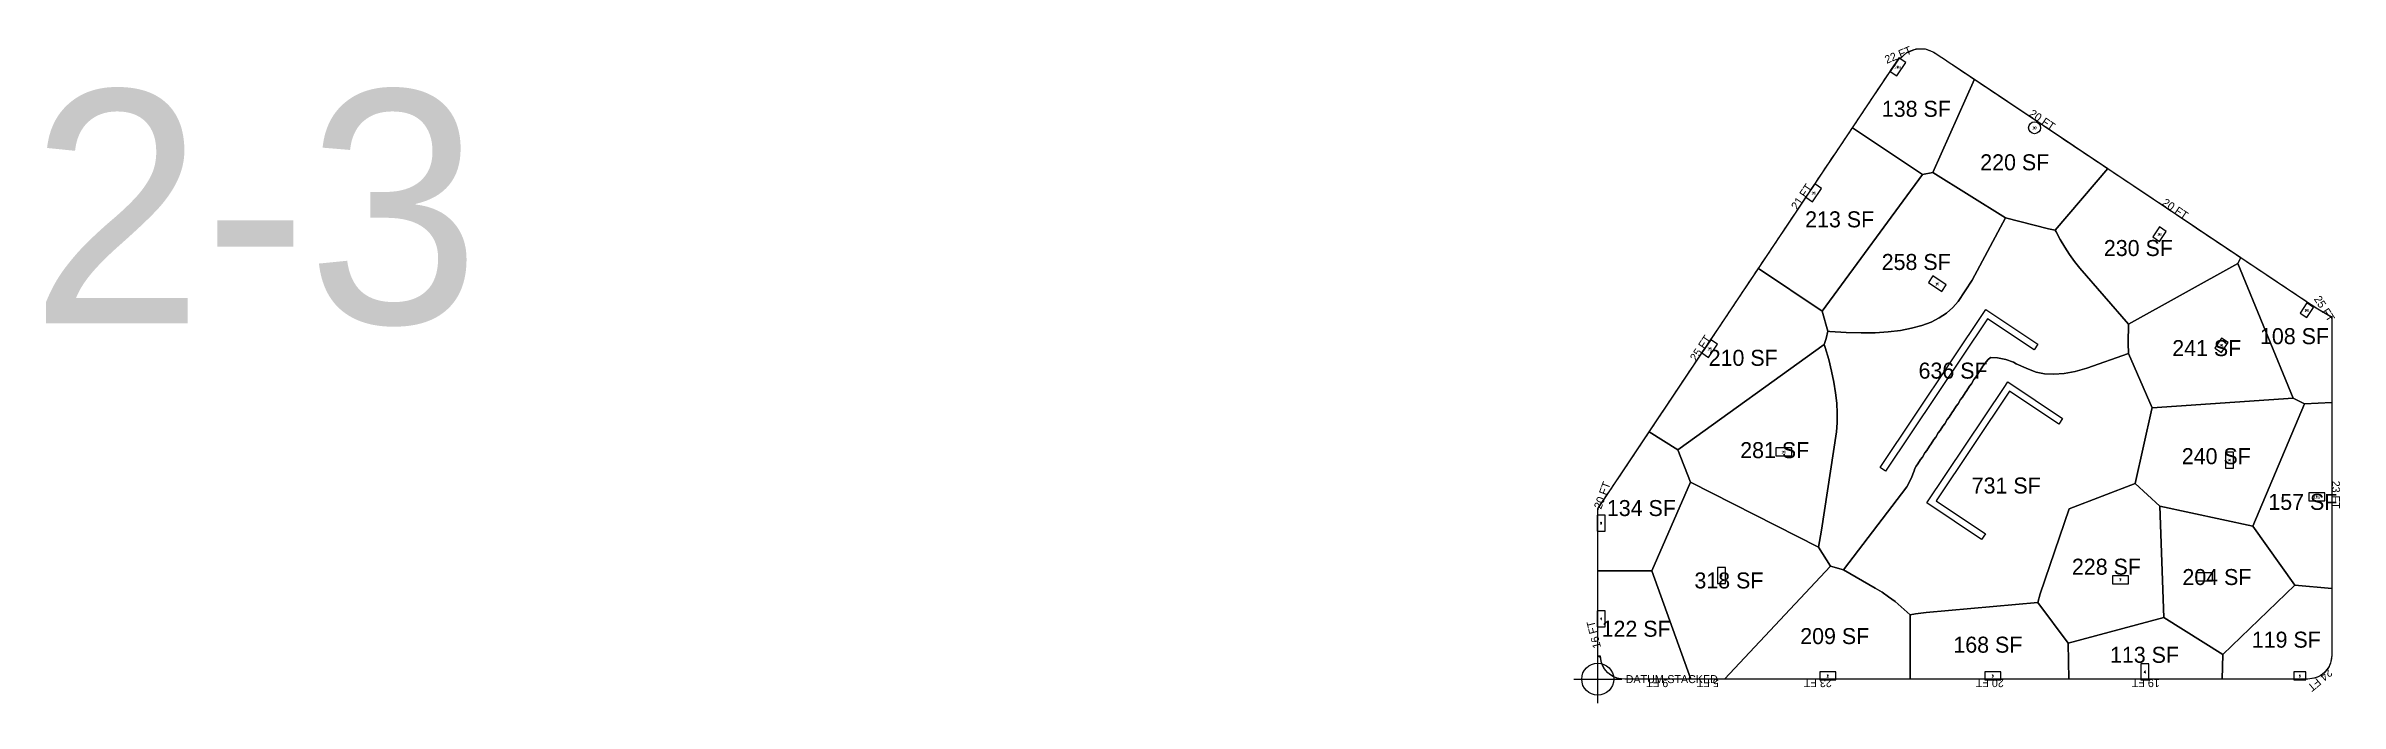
# Model space of a CAD drawing. Header units: metres. Extents: x 12833 to 16306, y 7445 to 23389.
# Drawn here: x 12846 to 16287, y 10451 to 11436 of the extents above; entities that cross this region are included whole.
import ezdxf
from ezdxf.enums import TextEntityAlignment as Align

# ---------------------------------------------------------------- set-up
doc = ezdxf.new("R2010")
doc.units = ezdxf.units.M
for name, color, linetype in [('BOUNDARY', 5, 'Continuous'), ('COLS', 92, 'Continuous'), ('FLOOR NUMBER', 1, 'Continuous'), ('FLOOR_2_AREA_LABELS', 3, 'Continuous'), ('FLOOR_2_BOUNDARY', 5, 'Continuous'), ('FLOOR_2_COLUMNS', 7, 'Continuous'), ('FLOOR_2_DATUM', 4, 'Continuous'), ('FLOOR_2_FASCADE_COLUMNS', 30, 'Continuous'), ('FLOOR_2_LARGE_TRIBUTARY', 6, 'Continuous'), ('FLOOR_2_TRIBUTARY_COL_0', 2, 'Continuous'), ('FLOOR_2_TRIBUTARY_COL_1', 2, 'Continuous'), ('FLOOR_2_TRIBUTARY_COL_10', 2, 'Continuous'), ('FLOOR_2_TRIBUTARY_COL_11', 2, 'Continuous'), ('FLOOR_2_TRIBUTARY_COL_12', 2, 'Continuous'), ('FLOOR_2_TRIBUTARY_COL_13', 2, 'Continuous'), ('FLOOR_2_TRIBUTARY_COL_14', 2, 'Continuous'), ('FLOOR_2_TRIBUTARY_COL_15', 2, 'Continuous'), ('FLOOR_2_TRIBUTARY_COL_16', 2, 'Continuous'), ('FLOOR_2_TRIBUTARY_COL_17', 2, 'Continuous'), ('FLOOR_2_TRIBUTARY_COL_18', 2, 'Continuous'), ('FLOOR_2_TRIBUTARY_COL_19', 2, 'Continuous'), ('FLOOR_2_TRIBUTARY_COL_2', 2, 'Continuous'), ('FLOOR_2_TRIBUTARY_COL_3', 2, 'Continuous'), ('FLOOR_2_TRIBUTARY_COL_4', 2, 'Continuous'), ('FLOOR_2_TRIBUTARY_COL_5', 2, 'Continuous'), ('FLOOR_2_TRIBUTARY_COL_6', 2, 'Continuous'), ('FLOOR_2_TRIBUTARY_COL_7', 2, 'Continuous'), ('FLOOR_2_TRIBUTARY_COL_8', 2, 'Continuous'), ('FLOOR_2_TRIBUTARY_COL_9', 2, 'Continuous'), ('FLOOR_2_WALL_TRIBUTARY_8', 1, 'Continuous'), ('FLOOR_2_WALL_TRIBUTARY_9', 1, 'Continuous'), ('WALL', 4, 'Continuous')]:
    doc.layers.add(name, color=color, linetype=linetype)
doc.layers.add('COLUMN NUMBER', color=6, linetype='Continuous', lineweight=9)

msp = doc.modelspace()

# ---------------------------------------------------------------- linework, layer by layer
at = {"layer": 'BOUNDARY'}
msp.add_lwpolyline([(15214.2, 10487.3), (15204.3, 10488.2), (15196.2, 10491.2), (15188.6, 10496.5), (15183, 10503.1), (15179.1, 10511.6), (15177.5, 10521.8), (15177.5, 10521.8), (15173.4, 10521.8), (15173.4, 10742.4), (15626.1, 11419.2), (15627.8, 11418), (15636.5, 11426.3), (15651, 11432.3), (15664.4, 11432.3), (15677.7, 11427.1), (15705.9, 11408.2), (16248.3, 11045.4), (16274.7, 11030.1), (16274.7, 10524.6), (16274.7, 10523.3), (16272.6, 10511), (16269.9, 10505.3), (16264.2, 10497.9), (16259.4, 10493.9), (16254, 10490.7), (16248.1, 10488.6), (16238.7, 10487.3)], close=True, dxfattribs=at)
at = {"layer": 'COLS'}
for points in [[(15635.4, 11411.5), (15625.4, 11418.1), (15612, 11398.2), (15622, 11391.5)], [(15509.1, 11222.8), (15499.2, 11229.5), (15485.8, 11209.5), (15495.8, 11202.8)], [(16016.2, 11143.5), (16026.2, 11158.5), (16016.2, 11165.2), (16006.2, 11150.2)], [(15689.4, 11068.2), (15696.1, 11078.2), (15676.1, 11091.6), (15669.4, 11081.6)], [(16237.1, 11051.1), (16227.1, 11036.1), (16237, 11029.5), (16247, 11044.4)], [(15353.1, 10989.4), (15343.1, 10996.1), (15329.7, 10976.2), (15339.7, 10969.5)], [(16109, 10976.9), (16119, 10991.8), (16109.1, 10998.5), (16099, 10983.5)], [(15464.6, 10821.9), (15464.6, 10833.9), (15440.6, 10833.9), (15440.6, 10821.9)], [(16114.8, 10803.6), (16126.8, 10803.6), (16126.8, 10827.6), (16114.8, 10827.6)], [(16239.8, 10766.3), (16239.8, 10754.3), (16263.8, 10754.3), (16263.8, 10766.3)], [(15184.7, 10733.2), (15172.7, 10733.2), (15172.7, 10709.2), (15184.7, 10709.2)], [(15352.9, 10630.6), (15364.9, 10630.6), (15364.9, 10654.6), (15352.9, 10654.6)], [(15945.3, 10642.3), (15945.3, 10630.3), (15969.3, 10630.3), (15969.3, 10642.3)], [(16071.3, 10646.6), (16071.3, 10634.6), (16095.3, 10634.6), (16095.3, 10646.6)], [(15184.8, 10589.8), (15172.8, 10589.8), (15172.8, 10565.8), (15184.8, 10565.8)], [(15530.6, 10486.3), (15530.6, 10498.3), (15506.6, 10498.3), (15506.6, 10486.3)], [(15753.9, 10498.3), (15753.9, 10486.3), (15777.9, 10486.3), (15777.9, 10498.3)], [(16000.2, 10510.3), (15988.2, 10510.3), (15988.2, 10486.3), (16000.2, 10486.3)], [(16217.7, 10486.3), (16235.7, 10486.3), (16235.7, 10498.3), (16217.7, 10498.3)]]:
    msp.add_lwpolyline(points, close=True, dxfattribs=at)
msp.add_circle((15828.7, 11313.9), 9, dxfattribs=at)
at = {"layer": 'FLOOR_2_BOUNDARY'}
msp.add_lwpolyline([(15214.2, 10487.3), (15204.3, 10488.2), (15196.2, 10491.2), (15188.6, 10496.5), (15183, 10503.1), (15179.1, 10511.6), (15177.5, 10521.8), (15173.4, 10521.8), (15173.4, 10742.4), (15626.1, 11419.2), (15627.8, 11418), (15636.5, 11426.3), (15651, 11432.3), (15664.4, 11432.3), (15677.7, 11427.1), (15705.9, 11408.2), (16248.3, 11045.4), (16274.7, 11030.1), (16274.7, 10524.6), (16274.7, 10523.3), (16272.6, 10511), (16269.9, 10505.3), (16264.2, 10497.9), (16259.4, 10493.9), (16254, 10490.7), (16248.1, 10488.6), (16238.7, 10487.3), (15214.2, 10487.3)], close=True, dxfattribs=at)
at = {"layer": 'FLOOR_2_COLUMNS'}
for p in [(15623.7, 11404.8), (15828.7, 11313.9), (15497.5, 11216.2), (16016.2, 11154.3), (15682.8, 11079.9), (16237.1, 11040.3), (15341.4, 10982.8), (16109, 10987.7), (15452.6, 10827.9), (16120.8, 10815.6), (16251.8, 10760.3), (15178.7, 10721.2), (15358.9, 10642.6), (15957.3, 10636.3), (16083.3, 10640.6), (15178.8, 10577.8), (15994.2, 10498.3), (15518.6, 10492.3), (15765.9, 10492.3), (16226.7, 10492.3)]:
    msp.add_point(p, dxfattribs=at)
at = {"layer": 'FLOOR_2_DATUM'}
for p, q in [((15173.4, 10451.3), (15173.4, 10523.3)), ((15137.4, 10487.3), (15209.4, 10487.3))]:
    msp.add_line(p, q, dxfattribs=at)
msp.add_circle((15173.4, 10487.3), 24, dxfattribs=at)
at = {"layer": 'FLOOR_2_FASCADE_COLUMNS'}
for points in [[(15554.3, 11311.9), (15557.6, 11316.8), (15561, 11321.8), (15564.3, 11326.8), (15567.6, 11331.8), (15571, 11336.8), (15574.3, 11341.8), (15577.6, 11346.8), (15581, 11351.8), (15584.3, 11356.7), (15587.6, 11361.7), (15591, 11366.7), (15594.3, 11371.7), (15597.6, 11376.7), (15601, 11381.7), (15604.3, 11386.7), (15607.7, 11391.6), (15611, 11396.6), (15614.3, 11401.6), (15617.7, 11406.6), (15621, 11411.6), (15624.3, 11416.6), (15628.4, 11418.6), (15632.7, 11422.7), (15637.2, 11426.6), (15642.8, 11428.9), (15648.3, 11431.2), (15654.1, 11432.3), (15660.1, 11432.3), (15666, 11431.6), (15671.6, 11429.4), (15677.2, 11427.3), (15682.2, 11424), (15687.2, 11420.7), (15692.2, 11417.4), (15697.2, 11414), (15702.2, 11410.7), (15707.2, 11407.4), (15712.1, 11404), (15717.1, 11400.7), (15722.1, 11397.3), (15727.1, 11394), (15732.1, 11390.7), (15737.1, 11387.3)], [(15737.1, 11387.3), (15742.1, 11384), (15747.1, 11380.7), (15752, 11377.3), (15757, 11374), (15762, 11370.7), (15767, 11367.3), (15772, 11364), (15777, 11360.7), (15782, 11357.3), (15787, 11354), (15791.9, 11350.6), (15796.9, 11347.3), (15801.9, 11344), (15806.9, 11340.6), (15811.9, 11337.3), (15816.9, 11334), (15821.9, 11330.6), (15826.9, 11327.3), (15831.8, 11324), (15836.8, 11320.6), (15841.8, 11317.3), (15846.8, 11314), (15851.8, 11310.6), (15856.8, 11307.3), (15861.8, 11303.9), (15866.8, 11300.6), (15871.7, 11297.3), (15876.7, 11293.9), (15881.7, 11290.6), (15886.7, 11287.3), (15891.7, 11283.9), (15896.7, 11280.6), (15901.7, 11277.3), (15906.6, 11273.9), (15911.6, 11270.6), (15916.6, 11267.3), (15921.6, 11263.9), (15926.6, 11260.6), (15931.6, 11257.2), (15936.6, 11253.9)], [(15414.2, 11102.4), (15417.5, 11107.4), (15420.8, 11112.4), (15424.2, 11117.4), (15427.5, 11122.3), (15430.9, 11127.3), (15434.2, 11132.3), (15437.5, 11137.3), (15440.9, 11142.3), (15444.2, 11147.3), (15447.5, 11152.3), (15450.9, 11157.3), (15454.2, 11162.2), (15457.5, 11167.2), (15460.9, 11172.2), (15464.2, 11177.2), (15467.5, 11182.2), (15470.9, 11187.2), (15474.2, 11192.2), (15477.6, 11197.1), (15480.9, 11202.1), (15484.2, 11207.1), (15487.6, 11212.1), (15490.9, 11217.1), (15494.2, 11222.1), (15497.6, 11227.1), (15500.9, 11232.1), (15504.2, 11237), (15507.6, 11242), (15510.9, 11247), (15514.3, 11252), (15517.6, 11257), (15520.9, 11262), (15524.3, 11267), (15527.6, 11272), (15530.9, 11276.9), (15534.3, 11281.9), (15537.6, 11286.9), (15540.9, 11291.9), (15544.3, 11296.9), (15547.6, 11301.9), (15550.9, 11306.9), (15554.3, 11311.9)], [(15936.6, 11253.9), (15941.6, 11250.6), (15946.5, 11247.2), (15951.5, 11243.9), (15956.5, 11240.6), (15961.5, 11237.2), (15966.5, 11233.9), (15971.5, 11230.6), (15976.5, 11227.2), (15981.5, 11223.9), (15986.4, 11220.5), (15991.4, 11217.2), (15996.4, 11213.9), (16001.4, 11210.5), (16006.4, 11207.2), (16011.4, 11203.9), (16016.4, 11200.5), (16021.4, 11197.2), (16026.3, 11193.9), (16031.3, 11190.5), (16036.3, 11187.2), (16041.3, 11183.9), (16046.3, 11180.5), (16051.3, 11177.2), (16056.3, 11173.8), (16061.3, 11170.5), (16066.2, 11167.2), (16071.2, 11163.8), (16076.2, 11160.5), (16081.2, 11157.2), (16086.2, 11153.8), (16091.2, 11150.5), (16096.2, 11147.2), (16101.2, 11143.8), (16106.1, 11140.5), (16111.1, 11137.2), (16116.1, 11133.8), (16121.1, 11130.5), (16126.1, 11127.1), (16131.1, 11123.8), (16136.1, 11120.5)], [(16136.1, 11120.5), (16141, 11117.1), (16146, 11113.8), (16151, 11110.5), (16156, 11107.1), (16161, 11103.8), (16166, 11100.5), (16171, 11097.1), (16176, 11093.8), (16180.9, 11090.5), (16185.9, 11087.1), (16190.9, 11083.8), (16195.9, 11080.4), (16200.9, 11077.1), (16205.9, 11073.8), (16210.9, 11070.4), (16215.9, 11067.1), (16220.8, 11063.8), (16225.8, 11060.4), (16230.8, 11057.1), (16235.8, 11053.8), (16240.8, 11050.4), (16245.8, 11047.1), (16250.9, 11043.9), (16256.1, 11040.9), (16261.3, 11037.9), (16266.5, 11034.9), (16271.7, 11031.9), (16274.7, 11027.7), (16274.7, 11021.7), (16274.7, 11015.7), (16274.7, 11009.7), (16274.7, 11003.7), (16274.7, 10997.7), (16274.7, 10991.7), (16274.7, 10985.7), (16274.7, 10979.7), (16274.7, 10973.7), (16274.7, 10967.7), (16274.7, 10961.7), (16274.7, 10955.7), (16274.7, 10949.7), (16274.7, 10943.7), (16274.7, 10937.7), (16274.7, 10931.7), (16274.7, 10925.7), (16274.7, 10919.7), (16274.7, 10913.7), (16274.7, 10907.7), (16274.7, 10901.7)], [(15250.7, 10858), (15254.1, 10863), (15257.4, 10868), (15260.7, 10873), (15264.1, 10878), (15267.4, 10883), (15270.7, 10887.9), (15274.1, 10892.9), (15277.4, 10897.9), (15280.7, 10902.9), (15284.1, 10907.9), (15287.4, 10912.9), (15290.7, 10917.9), (15294.1, 10922.9), (15297.4, 10927.8), (15300.8, 10932.8), (15304.1, 10937.8), (15307.4, 10942.8), (15310.8, 10947.8), (15314.1, 10952.8), (15317.4, 10957.8), (15320.8, 10962.8), (15324.1, 10967.7), (15327.4, 10972.7), (15330.8, 10977.7), (15334.1, 10982.7), (15337.5, 10987.7), (15340.8, 10992.7), (15344.1, 10997.7), (15347.5, 11002.6), (15350.8, 11007.6), (15354.1, 11012.6), (15357.5, 11017.6), (15360.8, 11022.6), (15364.1, 11027.6), (15367.5, 11032.6), (15370.8, 11037.6), (15374.1, 11042.5), (15377.5, 11047.5), (15380.8, 11052.5), (15384.2, 11057.5), (15387.5, 11062.5), (15390.8, 11067.5), (15394.2, 11072.5), (15397.5, 11077.5), (15400.8, 11082.4), (15404.2, 11087.4), (15407.5, 11092.4), (15410.8, 11097.4), (15414.2, 11102.4)], [(16274.7, 10901.7), (16274.7, 10895.7), (16274.7, 10889.7), (16274.7, 10883.7), (16274.7, 10877.7), (16274.7, 10871.7), (16274.7, 10865.7), (16274.7, 10859.7), (16274.7, 10853.7), (16274.7, 10847.7), (16274.7, 10841.7), (16274.7, 10835.7), (16274.7, 10829.7), (16274.7, 10823.7), (16274.7, 10817.7), (16274.7, 10811.7), (16274.7, 10805.7), (16274.7, 10799.7), (16274.7, 10793.7), (16274.7, 10787.7), (16274.7, 10781.7), (16274.7, 10775.7), (16274.7, 10769.7), (16274.7, 10763.7), (16274.7, 10757.7), (16274.7, 10751.7), (16274.7, 10745.7), (16274.7, 10739.7), (16274.7, 10733.7), (16274.7, 10727.7), (16274.7, 10721.7), (16274.7, 10715.7), (16274.7, 10709.7), (16274.7, 10703.7), (16274.7, 10697.7), (16274.7, 10691.7), (16274.7, 10685.7), (16274.7, 10679.7), (16274.7, 10673.7), (16274.7, 10667.7), (16274.7, 10661.7), (16274.7, 10655.7), (16274.7, 10649.7), (16274.7, 10643.7), (16274.7, 10637.7), (16274.7, 10631.7), (16274.7, 10625.7)], [(15173.4, 10647.5), (15173.4, 10653.5), (15173.4, 10659.5), (15173.4, 10665.5), (15173.4, 10671.5), (15173.4, 10677.5), (15173.4, 10683.5), (15173.4, 10689.5), (15173.4, 10695.5), (15173.4, 10701.5), (15173.4, 10707.5), (15173.4, 10713.5), (15173.4, 10719.5), (15173.4, 10725.5), (15173.4, 10731.5), (15173.4, 10737.5), (15174, 10743.3), (15177.3, 10748.3), (15180.7, 10753.3), (15184, 10758.3), (15187.3, 10763.3), (15190.7, 10768.2), (15194, 10773.2), (15197.3, 10778.2), (15200.7, 10783.2), (15204, 10788.2), (15207.4, 10793.2), (15210.7, 10798.2), (15214, 10803.2), (15217.4, 10808.1), (15220.7, 10813.1), (15224, 10818.1), (15227.4, 10823.1), (15230.7, 10828.1), (15234, 10833.1), (15237.4, 10838.1), (15240.7, 10843.1), (15244, 10848), (15247.4, 10853), (15250.7, 10858)], [(15214.2, 10487.3), (15208.2, 10487.9), (15202.3, 10488.9), (15196.7, 10491), (15191.7, 10494.3), (15187.2, 10498.2), (15183.3, 10502.8), (15180.7, 10508.2), (15178.7, 10513.8), (15177.8, 10519.7), (15173.7, 10521.8), (15173.4, 10527.5), (15173.4, 10533.5), (15173.4, 10539.5), (15173.4, 10545.5), (15173.4, 10551.5), (15173.4, 10557.5), (15173.4, 10563.5), (15173.4, 10569.5), (15173.4, 10575.5), (15173.4, 10581.5), (15173.4, 10587.5), (15173.4, 10593.5), (15173.4, 10599.5), (15173.4, 10605.5), (15173.4, 10611.5), (15173.4, 10617.5), (15173.4, 10623.5), (15173.4, 10629.5), (15173.4, 10635.5), (15173.4, 10641.5), (15173.4, 10647.5)], [(16274.7, 10625.7), (16274.7, 10619.7), (16274.7, 10613.7), (16274.7, 10607.7), (16274.7, 10601.7), (16274.7, 10595.7), (16274.7, 10589.7), (16274.7, 10583.7), (16274.7, 10577.7), (16274.7, 10571.7), (16274.7, 10565.7), (16274.7, 10559.7), (16274.7, 10553.7), (16274.7, 10547.7), (16274.7, 10541.7), (16274.7, 10535.7), (16274.7, 10529.7), (16274.7, 10523.7), (16273.8, 10517.8), (16272.7, 10511.9), (16270.4, 10506.4), (16266.9, 10501.5), (16263.1, 10496.9), (16258.3, 10493.3), (16253.1, 10490.4), (16247.4, 10488.5), (16241.5, 10487.7), (16235.5, 10487.3), (16229.5, 10487.3), (16223.5, 10487.3), (16217.5, 10487.3), (16211.5, 10487.3), (16205.5, 10487.3), (16199.5, 10487.3), (16193.5, 10487.3), (16187.5, 10487.3), (16181.5, 10487.3), (16175.5, 10487.3), (16169.5, 10487.3), (16163.5, 10487.3), (16157.5, 10487.3), (16151.5, 10487.3), (16145.5, 10487.3), (16139.5, 10487.3), (16133.5, 10487.3), (16127.5, 10487.3), (16121.5, 10487.3), (16115.5, 10487.3), (16109.5, 10487.3)], [(15311.5, 10487.3), (15305.5, 10487.3), (15299.5, 10487.3), (15293.5, 10487.3), (15287.5, 10487.3), (15281.5, 10487.3), (15275.5, 10487.3), (15269.5, 10487.3), (15263.5, 10487.3), (15257.5, 10487.3), (15251.5, 10487.3), (15245.5, 10487.3), (15239.5, 10487.3), (15233.5, 10487.3), (15227.5, 10487.3), (15221.5, 10487.3), (15215.5, 10487.3), (15214.2, 10487.3)], [(15365.5, 10487.3), (15359.5, 10487.3), (15353.5, 10487.3), (15347.5, 10487.3), (15341.5, 10487.3), (15335.5, 10487.3), (15329.5, 10487.3), (15323.5, 10487.3), (15317.5, 10487.3), (15311.5, 10487.3)], [(15641.5, 10487.3), (15635.5, 10487.3), (15629.5, 10487.3), (15623.5, 10487.3), (15617.5, 10487.3), (15611.5, 10487.3), (15605.5, 10487.3), (15599.5, 10487.3), (15593.5, 10487.3), (15587.5, 10487.3), (15581.5, 10487.3), (15575.5, 10487.3), (15569.5, 10487.3), (15563.5, 10487.3), (15557.5, 10487.3), (15551.5, 10487.3), (15545.5, 10487.3), (15539.5, 10487.3), (15533.5, 10487.3), (15527.5, 10487.3), (15521.5, 10487.3), (15515.5, 10487.3), (15509.5, 10487.3), (15503.5, 10487.3), (15497.5, 10487.3), (15491.5, 10487.3), (15485.5, 10487.3), (15479.5, 10487.3), (15473.5, 10487.3), (15467.5, 10487.3), (15461.5, 10487.3), (15455.5, 10487.3), (15449.5, 10487.3), (15443.5, 10487.3), (15437.5, 10487.3), (15431.5, 10487.3), (15425.5, 10487.3), (15419.5, 10487.3), (15413.5, 10487.3), (15407.5, 10487.3), (15401.5, 10487.3), (15395.5, 10487.3), (15389.5, 10487.3), (15383.5, 10487.3), (15377.5, 10487.3), (15371.5, 10487.3), (15365.5, 10487.3)], [(15881.5, 10487.3), (15875.5, 10487.3), (15869.5, 10487.3), (15863.5, 10487.3), (15857.5, 10487.3), (15851.5, 10487.3), (15845.5, 10487.3), (15839.5, 10487.3), (15833.5, 10487.3), (15827.5, 10487.3), (15821.5, 10487.3), (15815.5, 10487.3), (15809.5, 10487.3), (15803.5, 10487.3), (15797.5, 10487.3), (15791.5, 10487.3), (15785.5, 10487.3), (15779.5, 10487.3), (15773.5, 10487.3), (15767.5, 10487.3), (15761.5, 10487.3), (15755.5, 10487.3), (15749.5, 10487.3), (15743.5, 10487.3), (15737.5, 10487.3), (15731.5, 10487.3), (15725.5, 10487.3), (15719.5, 10487.3), (15713.5, 10487.3), (15707.5, 10487.3), (15701.5, 10487.3), (15695.5, 10487.3), (15689.5, 10487.3), (15683.5, 10487.3), (15677.5, 10487.3), (15671.5, 10487.3), (15665.5, 10487.3), (15659.5, 10487.3), (15653.5, 10487.3), (15647.5, 10487.3), (15641.5, 10487.3)], [(16109.5, 10487.3), (16103.5, 10487.3), (16097.5, 10487.3), (16091.5, 10487.3), (16085.5, 10487.3), (16079.5, 10487.3), (16073.5, 10487.3), (16067.5, 10487.3), (16061.5, 10487.3), (16055.5, 10487.3), (16049.5, 10487.3), (16043.5, 10487.3), (16037.5, 10487.3), (16031.5, 10487.3), (16025.5, 10487.3), (16019.5, 10487.3), (16013.5, 10487.3), (16007.5, 10487.3), (16001.5, 10487.3), (15995.5, 10487.3), (15989.5, 10487.3), (15983.5, 10487.3), (15977.5, 10487.3), (15971.5, 10487.3), (15965.5, 10487.3), (15959.5, 10487.3), (15953.5, 10487.3), (15947.5, 10487.3), (15941.5, 10487.3), (15935.5, 10487.3), (15929.5, 10487.3), (15923.5, 10487.3), (15917.5, 10487.3), (15911.5, 10487.3), (15905.5, 10487.3), (15899.5, 10487.3), (15893.5, 10487.3), (15887.5, 10487.3), (15881.5, 10487.3)]]:
    msp.add_lwpolyline(points, dxfattribs=at)
at = {"layer": 'FLOOR_2_LARGE_TRIBUTARY'}
for points in [[(15676.1, 11246.5), (15660.5, 11243.7), (15555.6, 11313.8), (15626.1, 11419.2), (15627.8, 11418), (15636.5, 11426.3), (15651, 11432.3), (15664.4, 11432.3), (15677.7, 11427.1), (15705.9, 11408.2), (15738.3, 11386.6), (15676.1, 11246.5)], [(15859.6, 11160.3), (15849.3, 11162.4), (15785, 11178.7), (15676.1, 11246.5), (15738.3, 11386.6), (15938.3, 11252.8), (15859.6, 11160.3)], [(15660.5, 11243.7), (15509.9, 11039), (15414.5, 11102.8), (15555.6, 11313.8), (15660.5, 11243.7)], [(15859.6, 11160.3), (15938.3, 11252.8), (16137.9, 11119.2), (16133.4, 11110.5), (15969.6, 11019.2), (15896.5, 11103.5), (15888.7, 11113.4), (15881.2, 11123.8), (15874, 11134.7), (15867.2, 11146.1), (15860.8, 11158), (15859.6, 11160.3)], [(15518.5, 11008.9), (15509.9, 11039), (15660.5, 11243.7), (15676.1, 11246.5), (15785, 11178.7), (15734.9, 11085.1), (15714.2, 11053.1), (15706.2, 11044.1), (15696.7, 11035.9), (15685.8, 11028.8), (15673.5, 11022.6), (15659.6, 11017.5), (15644.3, 11013.2), (15627.6, 11010), (15609.3, 11007.8), (15589.7, 11006.5), (15568.5, 11006.2), (15545.9, 11006.9), (15521.8, 11008.6), (15518.5, 11008.9)], [(15542.3, 10651.1), (15522.7, 10656.6), (15504.5, 10685.3), (15509.3, 10710.4), (15531.4, 10857.8), (15532.5, 10871.5), (15532.7, 10885.8), (15531.9, 10900.7), (15530.3, 10916.3), (15527.8, 10932.4), (15524.3, 10949.1), (15520, 10966.5), (15514.8, 10984.4), (15513.3, 10988.8), (15515.9, 10998.1), (15518.5, 11008.9), (15521.8, 11008.6), (15545.9, 11006.9), (15568.5, 11006.2), (15589.7, 11006.5), (15609.3, 11007.8), (15627.6, 11010), (15644.3, 11013.2), (15659.6, 11017.5), (15673.5, 11022.6), (15685.8, 11028.8), (15696.7, 11035.9), (15706.2, 11044.1), (15714.2, 11053.1), (15734.9, 11085.1), (15785, 11178.7), (15849.3, 11162.4), (15859.6, 11160.3), (15860.8, 11158), (15867.2, 11146.1), (15874, 11134.7), (15881.2, 11123.8), (15888.7, 11113.4), (15896.5, 11103.5), (15969.6, 11019.2), (15969.2, 10991), (15969.4, 10975.5), (15907, 10953.4), (15889.3, 10948.5), (15872.8, 10945.4), (15857.6, 10944.2), (15843.6, 10944.9), (15830.8, 10947.4), (15819.3, 10951.7), (15816.1, 10953.6), (15800.9, 10959.9), (15797.1, 10962.2), (15785.6, 10966.6), (15772.8, 10969.1), (15762.6, 10969.6), (15758.6, 10965.7), (15751, 10956.3), (15747.2, 10949.9), (15744.4, 10946.3), (15740.5, 10939.9), (15737.7, 10936.4), (15733.8, 10929.9), (15731, 10926.4), (15727.2, 10919.9), (15724.3, 10916.4), (15720.5, 10910), (15717.7, 10906.4), (15713.8, 10900), (15711, 10896.5), (15707.2, 10890), (15704.3, 10886.5), (15700.5, 10880), (15697.7, 10876.5), (15693.8, 10870.1), (15691, 10866.5), (15687.1, 10860.1), (15684.3, 10856.6), (15680.5, 10850.1), (15677.6, 10846.6), (15673.8, 10840.1), (15671, 10836.6), (15667.1, 10830.2), (15664.3, 10826.6), (15660.5, 10820.2), (15657.6, 10816.7), (15653.8, 10810.2), (15651, 10806.7), (15648.9, 10803.2), (15648.1, 10799.6), (15643.8, 10788), (15636.9, 10775.6), (15542.3, 10651.1)], [(16233.4, 10899.7), (16216.4, 10908.5), (16133.4, 11110.5), (16137.9, 11119.2), (16248.3, 11045.4), (16274.7, 11030.1), (16274.7, 10901.9), (16233.4, 10899.7)], [(15509.9, 11039), (15518.5, 11008.9), (15515.9, 10998.1), (15513.3, 10988.8), (15293.6, 10831.1), (15250.6, 10857.8), (15414.5, 11102.8), (15509.9, 11039)], [(15969.6, 11019.2), (16133.4, 11110.5), (16216.4, 10908.5), (16005.1, 10894.1), (15969.4, 10975.5), (15969.2, 10991), (15969.6, 11019.2)], [(15293.6, 10831.1), (15513.3, 10988.8), (15514.8, 10984.4), (15520, 10966.5), (15524.3, 10949.1), (15527.8, 10932.4), (15530.3, 10916.3), (15531.9, 10900.7), (15532.7, 10885.8), (15532.5, 10871.5), (15531.4, 10857.8), (15509.3, 10710.4), (15504.5, 10685.3), (15312.6, 10782.3), (15293.6, 10831.1)], [(15628.7, 10595.7), (15619.4, 10603.4), (15609.7, 10610.6), (15599.9, 10617.4), (15589.7, 10623.8), (15542.3, 10651.1), (15636.9, 10775.6), (15643.8, 10788), (15648.1, 10799.6), (15648.9, 10803.2), (15651, 10806.7), (15653.8, 10810.2), (15657.6, 10816.7), (15660.5, 10820.2), (15664.3, 10826.6), (15667.1, 10830.2), (15671, 10836.6), (15673.8, 10840.1), (15677.6, 10846.6), (15680.5, 10850.1), (15684.3, 10856.6), (15687.1, 10860.1), (15691, 10866.5), (15693.8, 10870.1), (15697.7, 10876.5), (15700.5, 10880), (15704.3, 10886.5), (15707.2, 10890), (15711, 10896.5), (15713.8, 10900), (15717.7, 10906.4), (15720.5, 10910), (15724.3, 10916.4), (15727.2, 10919.9), (15731, 10926.4), (15733.8, 10929.9), (15737.7, 10936.4), (15740.5, 10939.9), (15744.4, 10946.3), (15747.2, 10949.9), (15751, 10956.3), (15758.6, 10965.7), (15762.6, 10969.6), (15772.8, 10969.1), (15785.6, 10966.6), (15797.1, 10962.2), (15800.9, 10959.9), (15816.1, 10953.6), (15819.3, 10951.7), (15830.8, 10947.4), (15843.6, 10944.9), (15857.6, 10944.2), (15872.8, 10945.4), (15889.3, 10948.5), (15907, 10953.4), (15969.4, 10975.5), (16005.1, 10894.1), (16004.7, 10892.4), (15979.5, 10780.3), (15880.3, 10742.3), (15837.2, 10615.2), (15833.3, 10601.9), (15666.2, 10587), (15650.3, 10584.9), (15642.2, 10583.5), (15637.8, 10587.7), (15628.7, 10595.7)], [(16005.1, 10894.1), (16216.4, 10908.5), (16233.4, 10899.7), (16156.2, 10716.5), (16016.6, 10746.4), (15979.5, 10780.3), (16004.7, 10892.4), (16005.1, 10894.1)], [(16218.9, 10628.2), (16156.2, 10716.5), (16233.4, 10899.7), (16274.7, 10901.9), (16274.7, 10623), (16218.9, 10628.2)], [(15293.6, 10831.1), (15312.6, 10782.3), (15254.7, 10649.5), (15173.4, 10649.5), (15173.4, 10742.4), (15250.6, 10857.8), (15293.6, 10831.1)], [(15312.6, 10782.3), (15504.5, 10685.3), (15522.7, 10656.6), (15363.4, 10487.3), (15313, 10487.3), (15254.7, 10649.5), (15312.6, 10782.3)], [(15837.2, 10615.2), (15880.3, 10742.3), (15979.5, 10780.3), (16016.6, 10746.4), (16022.3, 10579.7), (15878.8, 10541.4), (15833.3, 10601.9), (15837.2, 10615.2)], [(16016.6, 10746.4), (16156.2, 10716.5), (16218.9, 10628.2), (16111.2, 10524), (16022.3, 10579.7), (16016.6, 10746.4)], [(15254.7, 10649.5), (15313, 10487.3), (15214.2, 10487.3), (15204.3, 10488.2), (15196.2, 10491.2), (15188.6, 10496.5), (15183, 10503.1), (15179.1, 10511.6), (15177.5, 10521.8), (15173.4, 10521.8), (15173.4, 10649.5), (15254.7, 10649.5)], [(15522.7, 10656.6), (15542.3, 10651.1), (15589.7, 10623.8), (15599.9, 10617.4), (15609.7, 10610.6), (15619.4, 10603.4), (15628.7, 10595.7), (15637.8, 10587.7), (15642.2, 10583.5), (15642.2, 10487.3), (15363.4, 10487.3), (15522.7, 10656.6)], [(15642.2, 10583.5), (15650.3, 10584.9), (15666.2, 10587), (15833.3, 10601.9), (15878.8, 10541.4), (15880.2, 10487.3), (15642.2, 10487.3), (15642.2, 10583.5)], [(16111.2, 10524), (16218.9, 10628.2), (16274.7, 10623), (16274.7, 10524.6), (16274.7, 10523.3), (16272.6, 10511), (16269.9, 10505.3), (16264.2, 10497.9), (16259.4, 10493.9), (16254, 10490.7), (16248.1, 10488.6), (16238.7, 10487.3), (16110.2, 10487.3), (16111.2, 10524)], [(15878.8, 10541.4), (16022.3, 10579.7), (16111.2, 10524), (16110.2, 10487.3), (15880.2, 10487.3), (15878.8, 10541.4)]]:
    msp.add_lwpolyline(points, close=True, dxfattribs=at)
at = {"layer": 'FLOOR_2_TRIBUTARY_COL_0'}
msp.add_lwpolyline([(15878.8, 10541.4), (16022.3, 10579.7), (16111.2, 10524), (16110.2, 10487.3), (15880.2, 10487.3), (15878.8, 10541.4)], close=True, dxfattribs=at)
at = {"layer": 'FLOOR_2_TRIBUTARY_COL_1'}
msp.add_lwpolyline([(15522.7, 10656.6), (15542.3, 10651.1), (15589.7, 10623.8), (15599.9, 10617.4), (15609.7, 10610.6), (15619.4, 10603.4), (15628.7, 10595.7), (15637.8, 10587.7), (15642.2, 10583.5), (15642.2, 10487.3), (15363.4, 10487.3), (15522.7, 10656.6)], close=True, dxfattribs=at)
at = {"layer": 'FLOOR_2_TRIBUTARY_COL_10'}
msp.add_lwpolyline([(16218.9, 10628.2), (16156.2, 10716.5), (16233.4, 10899.7), (16274.7, 10901.9), (16274.7, 10623), (16218.9, 10628.2)], close=True, dxfattribs=at)
at = {"layer": 'FLOOR_2_TRIBUTARY_COL_11'}
msp.add_lwpolyline([(15642.2, 10583.5), (15650.3, 10584.9), (15666.2, 10587), (15833.3, 10601.9), (15878.8, 10541.4), (15880.2, 10487.3), (15642.2, 10487.3), (15642.2, 10583.5)], close=True, dxfattribs=at)
at = {"layer": 'FLOOR_2_TRIBUTARY_COL_12'}
msp.add_lwpolyline([(15837.2, 10615.2), (15880.3, 10742.3), (15979.5, 10780.3), (16016.6, 10746.4), (16022.3, 10579.7), (15878.8, 10541.4), (15833.3, 10601.9), (15837.2, 10615.2)], close=True, dxfattribs=at)
at = {"layer": 'FLOOR_2_TRIBUTARY_COL_13'}
msp.add_lwpolyline([(15312.6, 10782.3), (15504.5, 10685.3), (15522.7, 10656.6), (15363.4, 10487.3), (15313, 10487.3), (15254.7, 10649.5), (15312.6, 10782.3)], close=True, dxfattribs=at)
at = {"layer": 'FLOOR_2_TRIBUTARY_COL_14'}
msp.add_lwpolyline([(15293.6, 10831.1), (15513.3, 10988.8), (15514.8, 10984.4), (15520, 10966.5), (15524.3, 10949.1), (15527.8, 10932.4), (15530.3, 10916.3), (15531.9, 10900.7), (15532.7, 10885.8), (15532.5, 10871.5), (15531.4, 10857.8), (15509.3, 10710.4), (15504.5, 10685.3), (15312.6, 10782.3), (15293.6, 10831.1)], close=True, dxfattribs=at)
at = {"layer": 'FLOOR_2_TRIBUTARY_COL_15'}
msp.add_lwpolyline([(16005.1, 10894.1), (16216.4, 10908.5), (16233.4, 10899.7), (16156.2, 10716.5), (16016.6, 10746.4), (15979.5, 10780.3), (16004.7, 10892.4), (16005.1, 10894.1)], close=True, dxfattribs=at)
at = {"layer": 'FLOOR_2_TRIBUTARY_COL_16'}
msp.add_lwpolyline([(15969.6, 11019.2), (16133.4, 11110.5), (16216.4, 10908.5), (16005.1, 10894.1), (15969.4, 10975.5), (15969.2, 10991), (15969.6, 11019.2)], close=True, dxfattribs=at)
at = {"layer": 'FLOOR_2_TRIBUTARY_COL_17'}
msp.add_lwpolyline([(15518.5, 11008.9), (15509.9, 11039), (15660.5, 11243.7), (15676.1, 11246.5), (15785, 11178.7), (15734.9, 11085.1), (15714.2, 11053.1), (15706.2, 11044.1), (15696.7, 11035.9), (15685.8, 11028.8), (15673.5, 11022.6), (15659.6, 11017.5), (15644.3, 11013.2), (15627.6, 11010), (15609.3, 11007.8), (15589.7, 11006.5), (15568.5, 11006.2), (15545.9, 11006.9), (15521.8, 11008.6), (15518.5, 11008.9)], close=True, dxfattribs=at)
at = {"layer": 'FLOOR_2_TRIBUTARY_COL_18'}
msp.add_lwpolyline([(15859.6, 11160.3), (15938.3, 11252.8), (16137.9, 11119.2), (16133.4, 11110.5), (15969.6, 11019.2), (15896.5, 11103.5), (15888.7, 11113.4), (15881.2, 11123.8), (15874, 11134.7), (15867.2, 11146.1), (15860.8, 11158), (15859.6, 11160.3)], close=True, dxfattribs=at)
at = {"layer": 'FLOOR_2_TRIBUTARY_COL_19'}
msp.add_lwpolyline([(15859.6, 11160.3), (15849.3, 11162.4), (15785, 11178.7), (15676.1, 11246.5), (15738.3, 11386.6), (15938.3, 11252.8), (15859.6, 11160.3)], close=True, dxfattribs=at)
at = {"layer": 'FLOOR_2_TRIBUTARY_COL_2'}
msp.add_lwpolyline([(15254.7, 10649.5), (15313, 10487.3), (15214.2, 10487.3), (15204.3, 10488.2), (15196.2, 10491.2), (15188.6, 10496.5), (15183, 10503.1), (15179.1, 10511.6), (15177.5, 10521.8), (15173.4, 10521.8), (15173.4, 10649.5), (15254.7, 10649.5)], close=True, dxfattribs=at)
at = {"layer": 'FLOOR_2_TRIBUTARY_COL_3'}
msp.add_lwpolyline([(16111.2, 10524), (16218.9, 10628.2), (16274.7, 10623), (16274.7, 10524.6), (16274.7, 10523.3), (16272.6, 10511), (16269.9, 10505.3), (16264.2, 10497.9), (16259.4, 10493.9), (16254, 10490.7), (16248.1, 10488.6), (16238.7, 10487.3), (16110.2, 10487.3), (16111.2, 10524)], close=True, dxfattribs=at)
at = {"layer": 'FLOOR_2_TRIBUTARY_COL_4'}
msp.add_lwpolyline([(15293.6, 10831.1), (15312.6, 10782.3), (15254.7, 10649.5), (15173.4, 10649.5), (15173.4, 10742.4), (15250.6, 10857.8), (15293.6, 10831.1)], close=True, dxfattribs=at)
at = {"layer": 'FLOOR_2_TRIBUTARY_COL_5'}
msp.add_lwpolyline([(15509.9, 11039), (15518.5, 11008.9), (15515.9, 10998.1), (15513.3, 10988.8), (15293.6, 10831.1), (15250.6, 10857.8), (15414.5, 11102.8), (15509.9, 11039)], close=True, dxfattribs=at)
at = {"layer": 'FLOOR_2_TRIBUTARY_COL_6'}
msp.add_lwpolyline([(15660.5, 11243.7), (15509.9, 11039), (15414.5, 11102.8), (15555.6, 11313.8), (15660.5, 11243.7)], close=True, dxfattribs=at)
at = {"layer": 'FLOOR_2_TRIBUTARY_COL_7'}
msp.add_lwpolyline([(15676.1, 11246.5), (15660.5, 11243.7), (15555.6, 11313.8), (15626.1, 11419.2), (15627.8, 11418), (15636.5, 11426.3), (15651, 11432.3), (15664.4, 11432.3), (15677.7, 11427.1), (15705.9, 11408.2), (15738.3, 11386.6), (15676.1, 11246.5)], close=True, dxfattribs=at)
at = {"layer": 'FLOOR_2_TRIBUTARY_COL_8'}
msp.add_lwpolyline([(16233.4, 10899.7), (16216.4, 10908.5), (16133.4, 11110.5), (16137.9, 11119.2), (16248.3, 11045.4), (16274.7, 11030.1), (16274.7, 10901.9), (16233.4, 10899.7)], close=True, dxfattribs=at)
at = {"layer": 'FLOOR_2_TRIBUTARY_COL_9'}
msp.add_lwpolyline([(16016.6, 10746.4), (16156.2, 10716.5), (16218.9, 10628.2), (16111.2, 10524), (16022.3, 10579.7), (16016.6, 10746.4)], close=True, dxfattribs=at)
at = {"layer": 'FLOOR_2_WALL_TRIBUTARY_8'}
msp.add_lwpolyline([(15628.7, 10595.7), (15619.4, 10603.4), (15609.7, 10610.6), (15599.9, 10617.4), (15589.7, 10623.8), (15542.3, 10651.1), (15636.9, 10775.6), (15643.8, 10788), (15648.1, 10799.6), (15648.9, 10803.2), (15651, 10806.7), (15653.8, 10810.2), (15657.6, 10816.7), (15660.5, 10820.2), (15664.3, 10826.6), (15667.1, 10830.2), (15671, 10836.6), (15673.8, 10840.1), (15677.6, 10846.6), (15680.5, 10850.1), (15684.3, 10856.6), (15687.1, 10860.1), (15691, 10866.5), (15693.8, 10870.1), (15697.7, 10876.5), (15700.5, 10880), (15704.3, 10886.5), (15707.2, 10890), (15711, 10896.5), (15713.8, 10900), (15717.7, 10906.4), (15720.5, 10910), (15724.3, 10916.4), (15727.2, 10919.9), (15731, 10926.4), (15733.8, 10929.9), (15737.7, 10936.4), (15740.5, 10939.9), (15744.4, 10946.3), (15747.2, 10949.9), (15751, 10956.3), (15758.6, 10965.7), (15762.6, 10969.6), (15772.8, 10969.1), (15785.6, 10966.6), (15797.1, 10962.2), (15800.9, 10959.9), (15816.1, 10953.6), (15819.3, 10951.7), (15830.8, 10947.4), (15843.6, 10944.9), (15857.6, 10944.2), (15872.8, 10945.4), (15889.3, 10948.5), (15907, 10953.4), (15969.4, 10975.5), (16005.1, 10894.1), (16004.7, 10892.4), (15979.5, 10780.3), (15880.3, 10742.3), (15837.2, 10615.2), (15833.3, 10601.9), (15666.2, 10587), (15650.3, 10584.9), (15642.2, 10583.5), (15637.8, 10587.7), (15628.7, 10595.7)], close=True, dxfattribs=at)
at = {"layer": 'FLOOR_2_WALL_TRIBUTARY_9'}
msp.add_lwpolyline([(15542.3, 10651.1), (15522.7, 10656.6), (15504.5, 10685.3), (15509.3, 10710.4), (15531.4, 10857.8), (15532.5, 10871.5), (15532.7, 10885.8), (15531.9, 10900.7), (15530.3, 10916.3), (15527.8, 10932.4), (15524.3, 10949.1), (15520, 10966.5), (15514.8, 10984.4), (15513.3, 10988.8), (15515.9, 10998.1), (15518.5, 11008.9), (15521.8, 11008.6), (15545.9, 11006.9), (15568.5, 11006.2), (15589.7, 11006.5), (15609.3, 11007.8), (15627.6, 11010), (15644.3, 11013.2), (15659.6, 11017.5), (15673.5, 11022.6), (15685.8, 11028.8), (15696.7, 11035.9), (15706.2, 11044.1), (15714.2, 11053.1), (15734.9, 11085.1), (15785, 11178.7), (15849.3, 11162.4), (15859.6, 11160.3), (15860.8, 11158), (15867.2, 11146.1), (15874, 11134.7), (15881.2, 11123.8), (15888.7, 11113.4), (15896.5, 11103.5), (15969.6, 11019.2), (15969.2, 10991), (15969.4, 10975.5), (15907, 10953.4), (15889.3, 10948.5), (15872.8, 10945.4), (15857.6, 10944.2), (15843.6, 10944.9), (15830.8, 10947.4), (15819.3, 10951.7), (15816.1, 10953.6), (15800.9, 10959.9), (15797.1, 10962.2), (15785.6, 10966.6), (15772.8, 10969.1), (15762.6, 10969.6), (15758.6, 10965.7), (15751, 10956.3), (15747.2, 10949.9), (15744.4, 10946.3), (15740.5, 10939.9), (15737.7, 10936.4), (15733.8, 10929.9), (15731, 10926.4), (15727.2, 10919.9), (15724.3, 10916.4), (15720.5, 10910), (15717.7, 10906.4), (15713.8, 10900), (15711, 10896.5), (15707.2, 10890), (15704.3, 10886.5), (15700.5, 10880), (15697.7, 10876.5), (15693.8, 10870.1), (15691, 10866.5), (15687.1, 10860.1), (15684.3, 10856.6), (15680.5, 10850.1), (15677.6, 10846.6), (15673.8, 10840.1), (15671, 10836.6), (15667.1, 10830.2), (15664.3, 10826.6), (15660.5, 10820.2), (15657.6, 10816.7), (15653.8, 10810.2), (15651, 10806.7), (15648.9, 10803.2), (15648.1, 10799.6), (15643.8, 10788), (15636.9, 10775.6), (15542.3, 10651.1)], close=True, dxfattribs=at)
at = {"layer": 'WALL'}
for points in [[(15605.2, 10798.8), (15596.9, 10804.4), (15755.5, 11041.5), (15833.4, 10989.4), (15827.8, 10981.1), (15758.2, 11027.6)], [(15754.8, 10705.1), (15749.2, 10696.8), (15667.1, 10751.7), (15782.8, 10924.6), (15788.3, 10932.9), (15870.4, 10878), (15864.9, 10869.6), (15791.1, 10919), (15681, 10754.4)]]:
    msp.add_lwpolyline(points, close=True, dxfattribs=at)

# ---------------------------------------------------------------- texts
at = {"layer": 'COLUMN NUMBER', "char_height": 4.5, "attachment_point": 1}
for s, insert, width in [('20a', (15618.3, 11406.7), 12.877), ('19', (15825, 11315.8), 8.787), ('16', (15493.8, 11218), 8.787), ('18', (16012.5, 11156.2), 8.787), ('17', (15679.1, 11081.8), 8.787), ('13', (16233.4, 11042.2), 8.787), ('15', (15337.7, 10984.7), 8.787), ('14', (16105.3, 10989.6), 8.787), ('10', (15448.9, 10829.8), 8.787), ('11', (16117.1, 10817.5), 8.787), ('12a', (16246.4, 10762.2), 12.877), ('\\fSegoe UI|b1|i0|c0|p34|;9', (15176.8, 10723.1), 4.393), ('\\fSegoe UI|b1|i0|c0|p34|;8', (15357, 10644.5), 4.393), ('\\fSegoe UI|b1|i0|c0|p34|;7', (15955.4, 10638.2), 4.393), ('\\fSegoe UI|b1|i0|c0|p34|;6', (16081.4, 10642.5), 4.393), ('\\fSegoe UI|b1|i0|c0|p34|;1', (15176.9, 10579.7), 4.393), ('\\fSegoe UI|b1|i0|c0|p34|;4', (15992.3, 10500.2), 4.393), ('\\fSegoe UI|b1|i0|c0|p34|;2', (15516.7, 10494.2), 4.393), ('\\fSegoe UI|b1|i0|c0|p34|;3', (15764, 10494.2), 4.393), ('\\fSegoe UI|b1|i0|c0|p34|;5', (16224.8, 10494.2), 4.393)]:
    msp.add_mtext(s, dxfattribs=dict(at, insert=insert, width=width))
at = {"layer": 'FLOOR NUMBER'}
msp.add_text('2-3', height=349.22, dxfattribs=at).set_placement((12822.4, 11020.5))
at = {"layer": 'FLOOR_2_AREA_LABELS'}
for s, p in [('138 SF', (15651.3, 11342.2)), ('220 SF', (15798.9, 11262)), ('213 SF', (15536.3, 11176.5)), ('258 SF', (15651.1, 11112.6)), ('230 SF', (15984.3, 11133.5)), ('108 SF', (16218.5, 11001.4)), ('210 SF', (15391.6, 10968.9)), ('241 SF', (16086.9, 10983.5)), ('636 SF', (15706.4, 10949.7)), ('281 SF', (15438.9, 10830.5)), ('240 SF', (16101.2, 10821.5)), ('731 SF', (15786.1, 10777.5)), ('134 SF', (15238.9, 10743.7)), ('157 SF', (16231, 10753)), ('228 SF', (15936.4, 10655.8)), ('318 SF', (15370.2, 10635.2)), ('204 SF', (16102.1, 10640.3)), ('122 SF', (15231, 10562.8)), ('209 SF', (15528.9, 10551.8)), ('168 SF', (15758.6, 10538.9)), ('113 SF', (15993.5, 10523.7)), ('119 SF', (16206.2, 10546.4))]:
    msp.add_text(s, height=24, dxfattribs=at).set_placement(p, align=Align.MIDDLE_CENTER)
at = {"layer": 'FLOOR_2_DATUM'}
msp.add_text('DATUM·STACKED', height=12, dxfattribs=at).set_placement((15215.4, 10481.3))
at = {"layer": 'FLOOR_2_FASCADE_COLUMNS'}
for s, rotation, p in [('22 FT', 22.438, (15623.9, 11423.1)), ('20 FT', -33.778, (15840.2, 11325.6)), ('21 FT', 56.2222, (15479.2, 11210.5)), ('20 FT', -33.778, (16039.7, 11192.2)), ('25 FT', -57.6308, (16263.4, 11042.8)), ('25 FT', 56.2222, (15327.5, 10983.5)), ('20 FT', 69.822, (15180.1, 10762.9)), ('23 FT', -90, (16280.7, 10763.7)), ('16 FT', 104.2905, (15167.5, 10553.9)), ('24 FT', -140.0642, (16256.9, 10485.8)), ('9 FT', 180, (15262.8, 10481.3)), ('5 FT', 180, (15338.5, 10481.3)), ('23 FT', 180, (15503.5, 10481.3)), ('20 FT', 180, (15761.5, 10481.3)), ('19 FT', 180, (15995.5, 10481.3))]:
    msp.add_text(s, height=12, rotation=rotation, dxfattribs=at).set_placement(p, align=Align.MIDDLE_CENTER)

doc.saveas('drawing.dxf')
